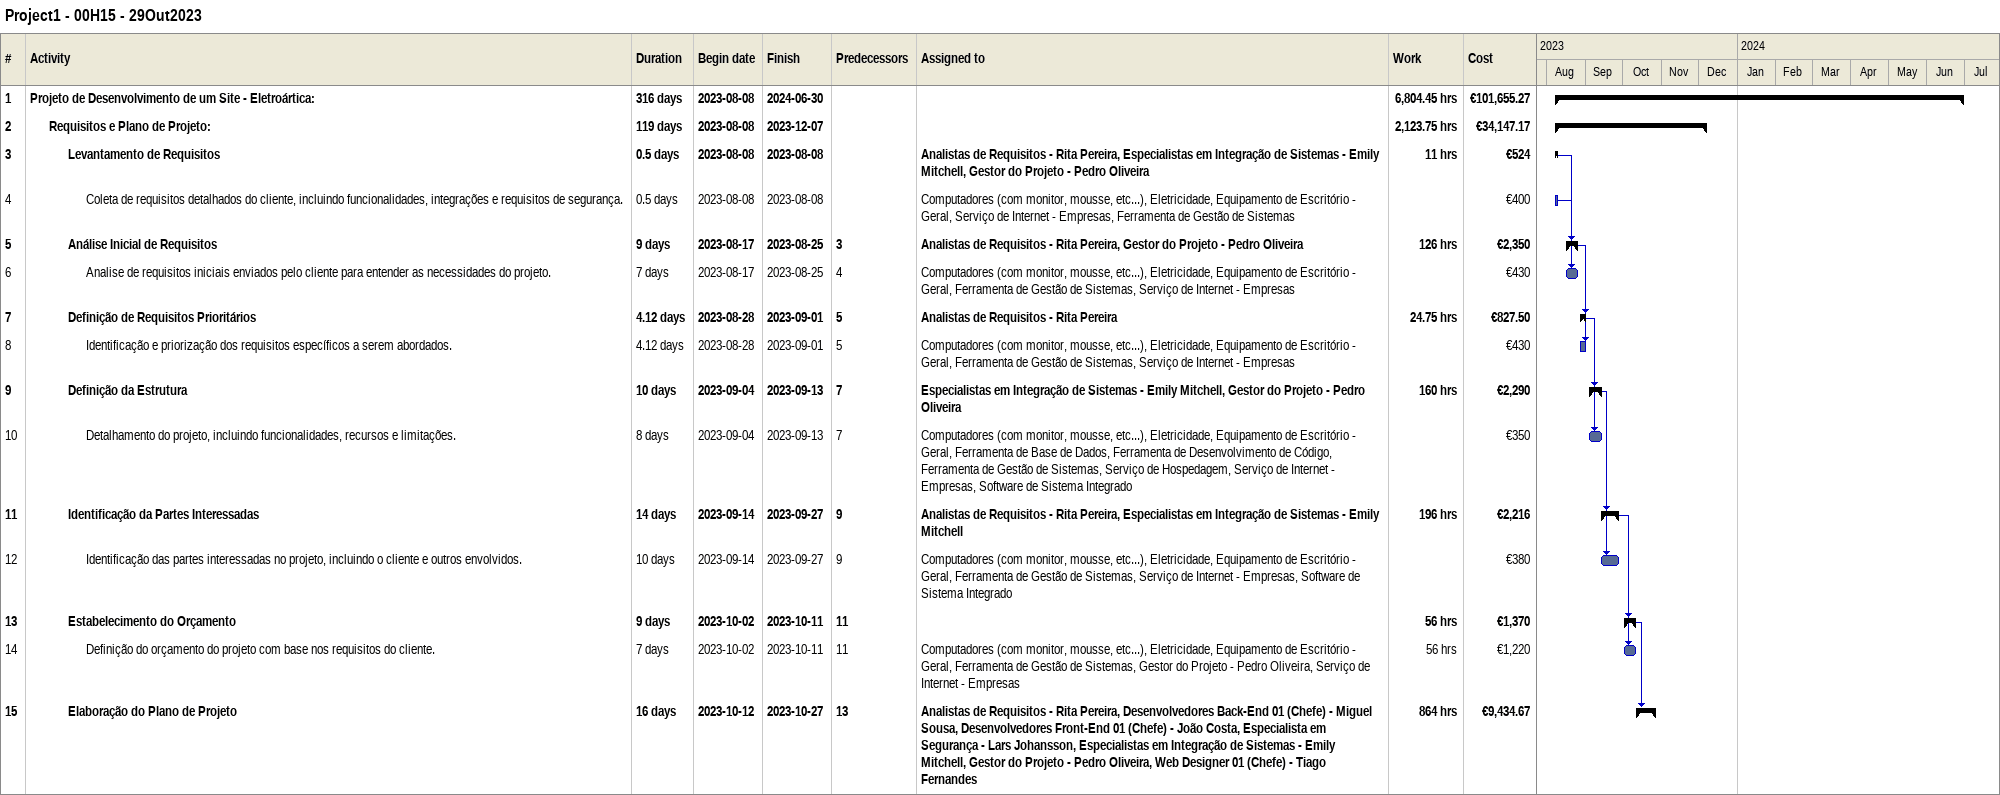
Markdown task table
Project1 - 00H15 - 29Out2023

| ID | Level | Task | Duration | Start | Finish | Predecessors | Resources | Work (h) | Cost (€) |
|---|---|---|---|---|---|---|---|---|---|
| 1 | 1 | **Projeto de Desenvolvimento de um Site - Eletroártica:** | 316d | 2023-08-08 | 2024-06-30 |  |  | 6804.45 | 101655.27 |
| 2 | 2 | **Requisitos e Plano de Projeto:** | 119d | 2023-08-08 | 2023-12-07 |  |  | 2123.75 | 34147.17 |
| 3 | 3 | **Levantamento de Requisitos** | 0.5d | 2023-08-08 | 2023-08-08 |  | Analistas de Requisitos - Rita Pereira, Especialistas em Integração de Sistemas - Emily Mitchell, Gestor do Projeto - Pedro Oliveira | 11 | 524 |
| 4 | 4 | Coleta de requisitos detalhados do cliente, incluindo funcionalidades, integrações e requisitos de segurança. | 0.5d | 2023-08-08 | 2023-08-08 |  | Computadores (com monitor, mousse, etc...), Eletricidade, Equipamento de Escritório - Geral, Serviço de Internet - Empresas, Ferramenta de Gestão de Sistemas |  | 400 |
| 5 | 3 | **Análise Inicial de Requisitos** | 9d | 2023-08-17 | 2023-08-25 | 3 | Analistas de Requisitos - Rita Pereira, Gestor do Projeto - Pedro Oliveira | 126 | 2350 |
| 6 | 4 | Analise de requisitos iniciais enviados pelo cliente para entender as necessidades do projeto. | 7d | 2023-08-17 | 2023-08-25 | 4 | Computadores (com monitor, mousse, etc...), Eletricidade, Equipamento de Escritório - Geral, Ferramenta de Gestão de Sistemas, Serviço de Internet - Empresas |  | 430 |
| 7 | 3 | **Definição de Requisitos Prioritários** | 4.12d | 2023-08-28 | 2023-09-01 | 5 | Analistas de Requisitos - Rita Pereira | 24.75 | 827.50 |
| 8 | 4 | Identificação e priorização dos requisitos específicos a serem abordados. | 4.12d | 2023-08-28 | 2023-09-01 | 5 | Computadores (com monitor, mousse, etc...), Eletricidade, Equipamento de Escritório - Geral, Ferramenta de Gestão de Sistemas, Serviço de Internet - Empresas |  | 430 |
| 9 | 3 | **Definição da Estrutura** | 10d | 2023-09-04 | 2023-09-13 | 7 | Especialistas em Integração de Sistemas - Emily Mitchell, Gestor do Projeto - Pedro Oliveira | 160 | 2290 |
| 10 | 4 | Detalhamento do projeto, incluindo funcionalidades, recursos e limitações. | 8d | 2023-09-04 | 2023-09-13 | 7 | Computadores (com monitor, mousse, etc...), Eletricidade, Equipamento de Escritório - Geral, Ferramenta de Base de Dados, Ferramenta de Desenvolvimento de Código, Ferramenta de Gestão de Sistemas, Serviço de Hospedagem, Serviço de Internet - Empresas, Software de Sistema Integrado |  | 350 |
| 11 | 3 | **Identificação da Partes Interessadas** | 14d | 2023-09-14 | 2023-09-27 | 9 | Analistas de Requisitos - Rita Pereira, Especialistas em Integração de Sistemas - Emily Mitchell | 196 | 2216 |
| 12 | 4 | Identificação das partes interessadas no projeto, incluindo o cliente e outros envolvidos. | 10d | 2023-09-14 | 2023-09-27 | 9 | Computadores (com monitor, mousse, etc...), Eletricidade, Equipamento de Escritório - Geral, Ferramenta de Gestão de Sistemas, Serviço de Internet - Empresas, Software de Sistema Integrado |  | 380 |
| 13 | 3 | **Estabelecimento do Orçamento** | 9d | 2023-10-02 | 2023-10-11 | 11 |  | 56 | 1370 |
| 14 | 4 | Definição do orçamento do projeto com base nos requisitos do cliente. | 7d | 2023-10-02 | 2023-10-11 | 11 | Computadores (com monitor, mousse, etc...), Eletricidade, Equipamento de Escritório - Geral, Ferramenta de Gestão de Sistemas, Gestor do Projeto - Pedro Oliveira, Serviço de Internet - Empresas | 56 | 1220 |
| 15 | 3 | **Elaboração do Plano de Projeto** | 16d | 2023-10-12 | 2023-10-27 | 13 | Analistas de Requisitos - Rita Pereira, Desenvolvedores Back-End 01 (Chefe) - Miguel Sousa, Desenvolvedores Front-End 01 (Chefe) - João Costa, Especialista em Segurança - Lars Johansson, Especialistas em Integração de Sistemas - Emily Mitchell, Gestor do Projeto - Pedro Oliveira, Web Designer 01 (Chefe) - Tiago Fernandes | 864 | 9434.67 |
